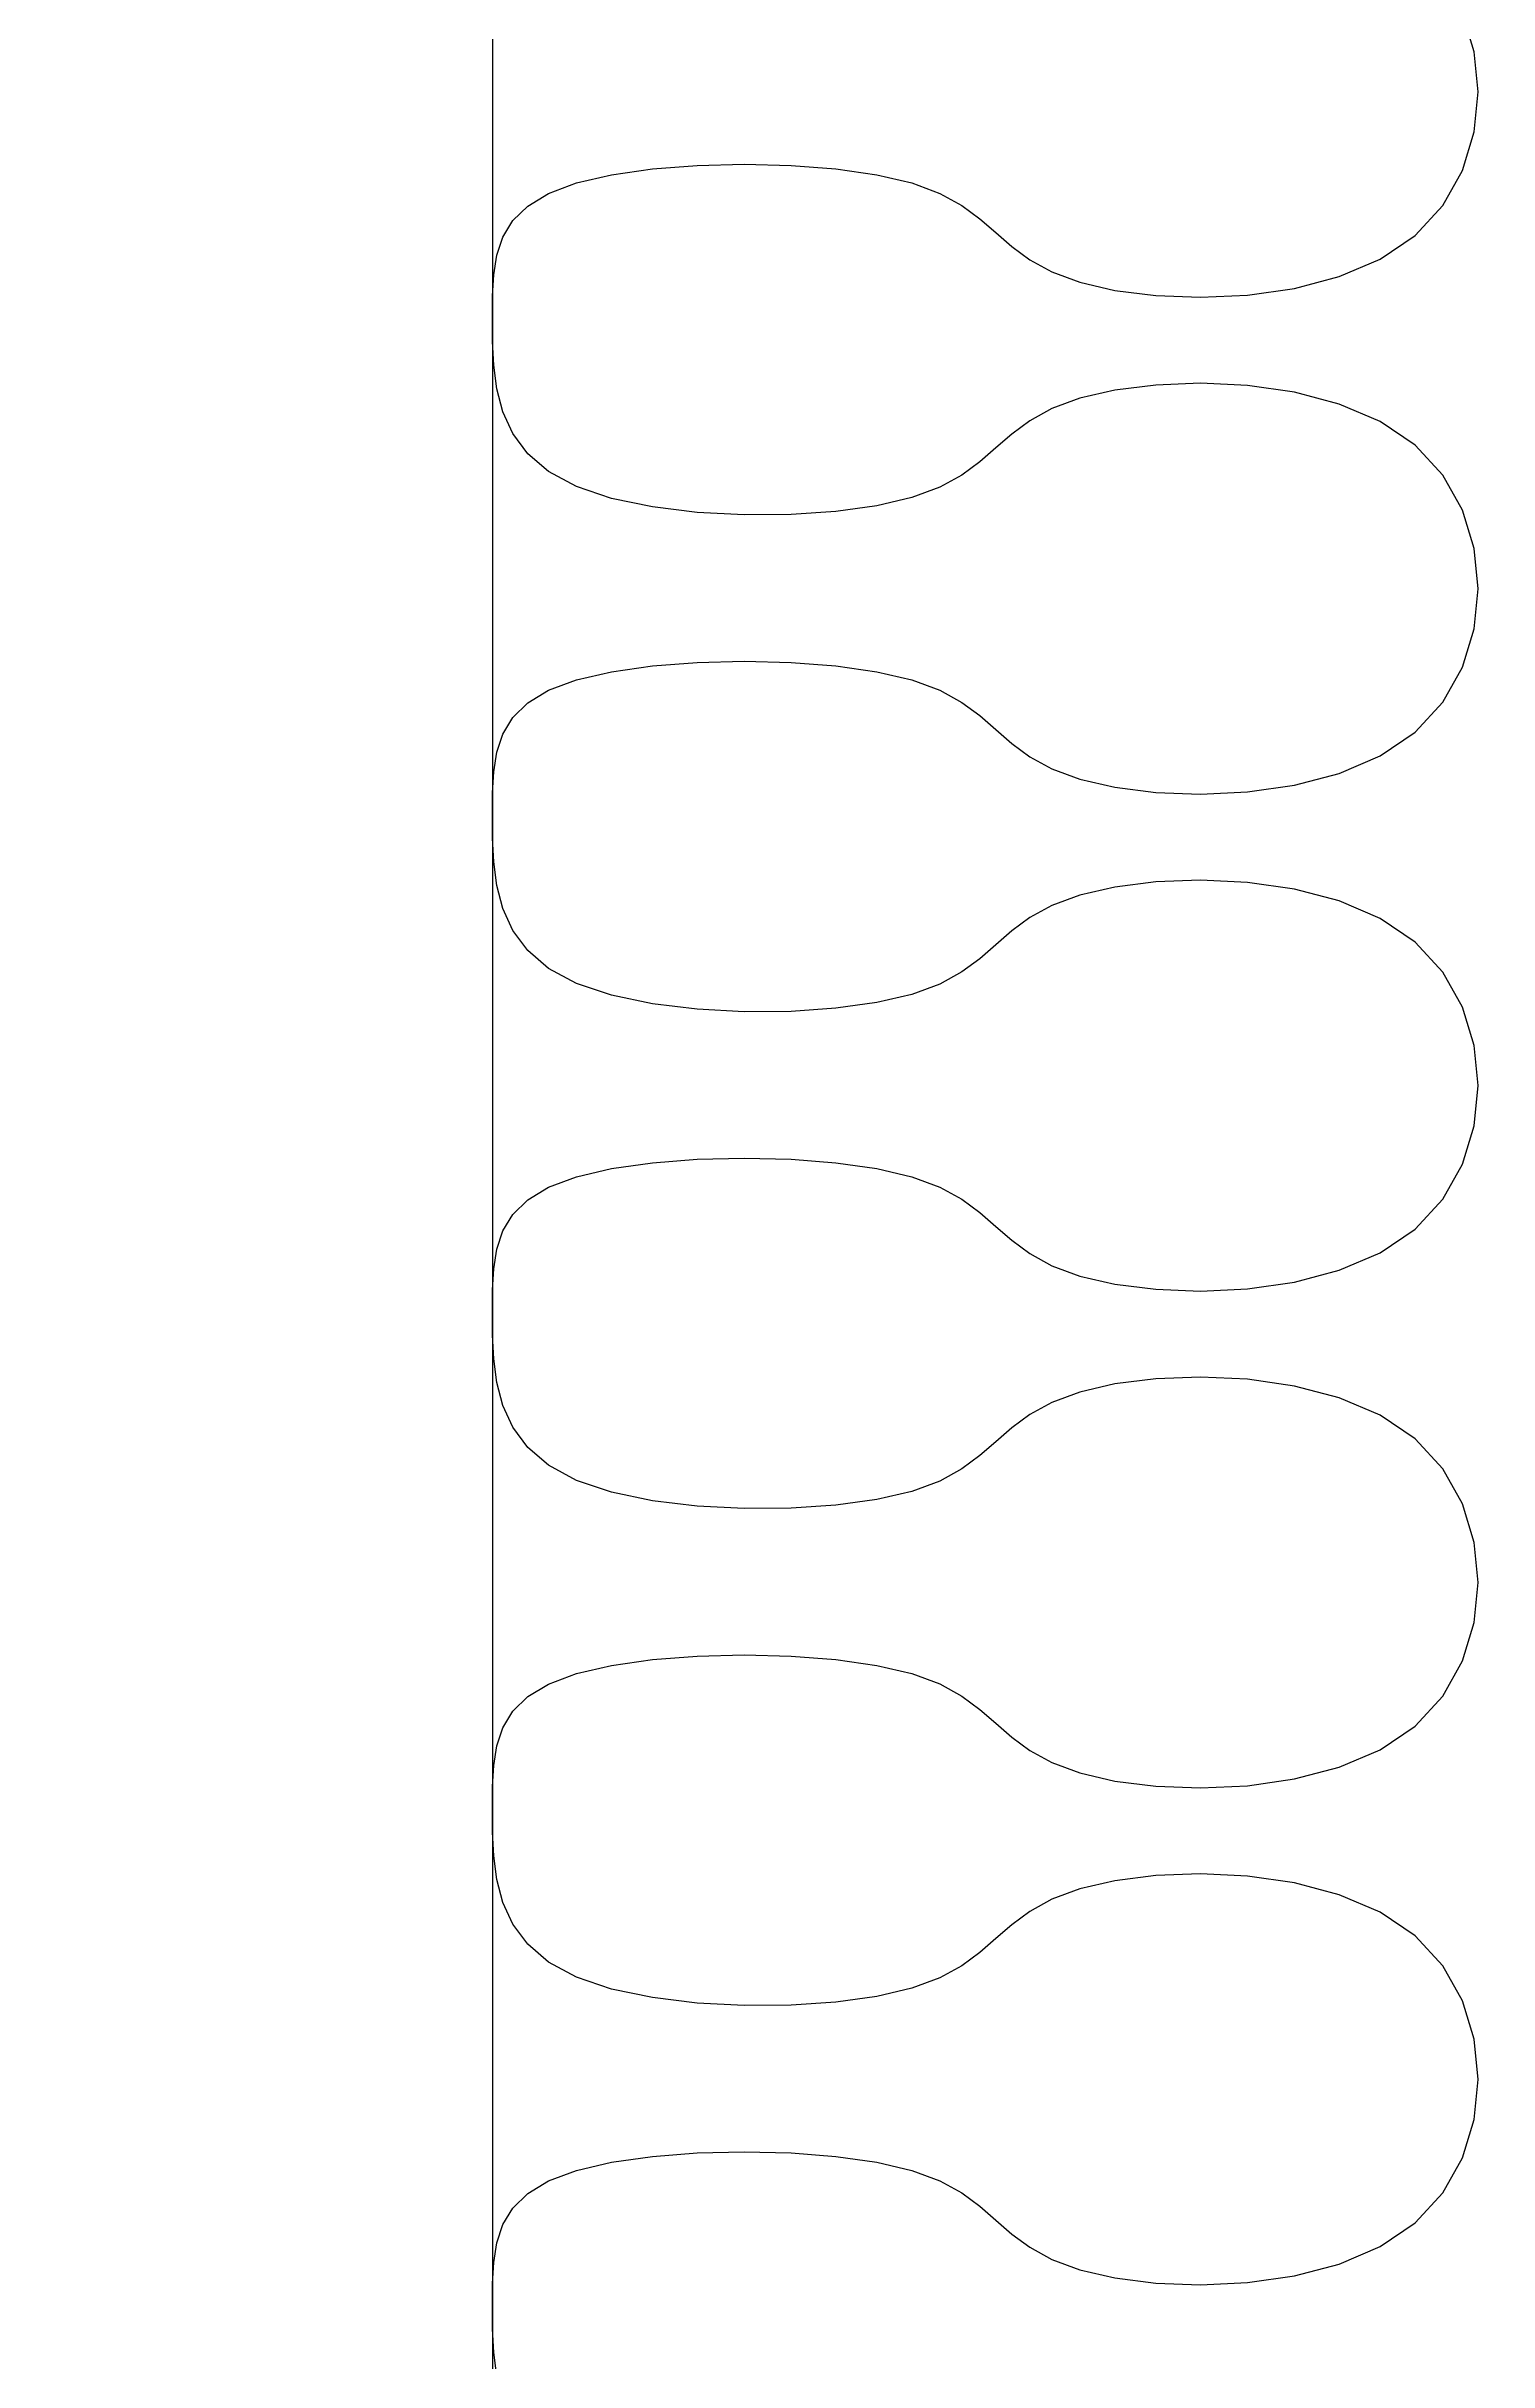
# Model space of a CAD drawing. Header units: millimetres. Extents: x -95178 to 274693, y -2232 to 263302.
# Drawn here: x 121795 to 122219, y 213045 to 213726 of the extents above; entities that cross this region are included whole.
import ezdxf

# ---------------------------------------------------------------- set-up
doc = ezdxf.new("R2010")
doc.units = ezdxf.units.MM
doc.layers.add('HATCH', color=9, linetype='Continuous')
doc.layers.add('TXT', color=3, linetype='Continuous')
doc.styles.add('ROMANS', font='romans.shx', dxfattribs={"width": 0.8})
doc.styles.add('view', font='romans.shx', dxfattribs={"width": 0.85})
doc.dimstyles.new('view', dxfattribs={"dimtxt": 2, "dimasz": 2, "dimexe": 1, "dimexo": 1, "dimgap": 1, "dimtad": 1, "dimdec": 0, "dimlfac": -1, "dimzin": 0, "dimdsep": 46, "dimtxsty": 'view', "dimcen": 2.5, "dimdle": 1.25, "dimclrd": 15, "dimclre": 15, "dimclrt": 3, "dimadec": 0, "dimazin": 0, "dimtfac": 0.9, "dimtdec": 0, "dimtofl": 0, "dimtmove": 2, "dimatfit": 0, "dimfxl": 1, "dimtolj": 1, "dimtzin": 0, "dimarcsym": 0})

# ---------------------------------------------------------------- blocks, each defined once
blk = doc.blocks.new('*D3')
at = {"layer": 'Defpoints', "color": 0, "transparency": 16777216}
for p in [(120731.83, 216562.82, 0), (122228.47, 216562.82, 0), (122228.47, 212334.82, 0)]:
    blk.add_point(p, dxfattribs=at)
at = {"layer": 'TXT', "color": 15, "lineweight": -2, "transparency": 16777216}
for p, q in [((122227.47, 216562.82, 0), (120730.83, 216562.82, 0)), ((120731.83, 212336.82, 0), (120731.83, 216560.82, 0)), ((120479.06, 214490.95, 0), (120477.06, 214490.95, 0)), ((120731.83, 214448.82, 0), (120479.06, 214490.95, 0)), ((122227.47, 212334.82, 0), (120730.83, 212334.82, 0))]:
    blk.add_line(p, q, dxfattribs=at)
at = {"layer": 'TXT', "color": 15, "transparency": 16777216}
for points in [[(120731.5, 216560.82, 0), (120732.17, 216560.82, 0), (120731.83, 216562.82, 0)], [(120731.5, 212336.82, 0), (120732.17, 212336.82, 0), (120731.83, 212334.82, 0)]]:
    blk.add_solid(points, dxfattribs=at)
at = {"layer": 'TXT', "color": 3, "transparency": 16777216, "insert": (120476.06, 214483.07, 0), "char_height": 2, "attachment_point": 5, "rotation": 90, "style": 'ROMANS'}
blk.add_mtext('\\A1;STATED DUCT', dxfattribs=at)

msp = doc.modelspace()

# ---------------------------------------------------------------- linework, layer by layer
at = {"color": 4}
msp.add_line((121926.474, 216864.819, 0), (121926.474, 212032.819, 0), dxfattribs=at)
at = {"layer": 'HATCH'}
for p, q in [((122215.151, 213723.934, 0), (122211.682, 213735.22, 0)), ((122216.307, 213712.154, 0), (122215.151, 213723.934, 0)), ((122215.151, 213700.373, 0), (122216.307, 213712.154, 0)), ((122211.682, 213689.087, 0), (122215.151, 213700.373, 0)), ((121942.998, 213682.313, 0), (121951.14, 213685.385, 0)), ((121951.14, 213685.385, 0), (121961.45, 213687.78, 0)), ((121961.45, 213687.78, 0), (121973.494, 213689.491, 0)), ((121973.494, 213689.491, 0), (121986.695, 213690.517, 0)), ((121986.695, 213690.517, 0), (122000.474, 213690.86, 0)), ((122000.474, 213690.86, 0), (122014.252, 213690.517, 0)), ((122014.252, 213690.517, 0), (122027.453, 213689.491, 0)), ((122027.453, 213689.491, 0), (122039.497, 213687.78, 0)), ((122039.497, 213687.78, 0), (122049.807, 213685.385, 0)), ((122049.807, 213685.385, 0), (122057.997, 213682.333, 0)), ((122205.901, 213678.789, 0), (122211.682, 213689.087, 0)), ((121932.496, 213674.306, 0), (121936.88, 213678.604, 0)), ((121936.88, 213678.604, 0), (121942.998, 213682.313, 0)), ((122057.997, 213682.333, 0), (122064.453, 213678.769, 0)), ((122064.453, 213678.769, 0), (122069.752, 213674.862, 0)), ((122197.807, 213669.974, 0), (122205.901, 213678.789, 0)), ((121929.557, 213669.466, 0), (121932.496, 213674.306, 0)), ((122069.752, 213674.862, 0), (122074.474, 213670.785, 0)), ((121927.774, 213664.132, 0), (121929.557, 213669.466, 0)), ((122074.474, 213670.785, 0), (122079.195, 213666.707, 0)), ((122079.195, 213666.707, 0), (122084.494, 213662.8, 0)), ((122187.497, 213663.027, 0), (122197.807, 213669.974, 0)), ((121926.522, 213652.171, 0), (121926.859, 213658.352, 0)), ((121926.859, 213658.352, 0), (121927.774, 213664.132, 0)), ((122084.494, 213662.8, 0), (122090.95, 213659.236, 0)), ((122090.95, 213659.236, 0), (122099.14, 213656.185, 0)), ((122175.453, 213657.896, 0), (122187.497, 213663.027, 0)), ((121926.474, 213645.64, 0), (121926.522, 213652.171, 0)), ((122099.14, 213656.185, 0), (122109.45, 213653.816, 0)), ((122109.45, 213653.816, 0), (122121.494, 213652.294, 0)), ((122121.494, 213652.294, 0), (122134.695, 213651.779, 0)), ((122134.695, 213651.779, 0), (122148.474, 213652.433, 0)), ((122148.474, 213652.433, 0), (122162.252, 213654.418, 0)), ((122162.252, 213654.418, 0), (122175.453, 213657.896, 0)), ((121926.522, 213638.823, 0), (121926.474, 213645.64, 0)), ((121926.859, 213631.863, 0), (121926.522, 213638.823, 0)), ((121927.774, 213624.922, 0), (121926.859, 213631.863, 0)), ((121929.557, 213618.162, 0), (121927.774, 213624.922, 0)), ((122109.45, 213624.484, 0), (122099.14, 213622.115, 0)), ((122121.494, 213626.006, 0), (122109.45, 213624.484, 0)), ((122134.695, 213626.521, 0), (122121.494, 213626.006, 0)), ((122148.474, 213625.867, 0), (122134.695, 213626.521, 0)), ((122162.252, 213623.882, 0), (122148.474, 213625.867, 0)), ((121932.496, 213611.745, 0), (121929.557, 213618.162, 0)), ((122090.95, 213619.064, 0), (122084.494, 213615.5, 0)), ((122099.14, 213622.115, 0), (122090.95, 213619.064, 0)), ((122175.453, 213620.404, 0), (122162.252, 213623.882, 0)), ((122187.497, 213615.273, 0), (122175.453, 213620.404, 0)), ((121936.88, 213605.831, 0), (121932.496, 213611.745, 0)), ((122079.195, 213611.593, 0), (122074.474, 213607.515, 0)), ((122084.494, 213615.5, 0), (122079.195, 213611.593, 0)), ((122197.807, 213608.326, 0), (122187.497, 213615.273, 0)), ((121942.998, 213600.582, 0), (121936.88, 213605.831, 0)), ((122074.474, 213607.515, 0), (122069.752, 213603.438, 0)), ((122205.901, 213599.511, 0), (122197.807, 213608.326, 0)), ((121951.14, 213596.16, 0), (121942.998, 213600.582, 0)), ((122064.453, 213599.531, 0), (122057.997, 213595.967, 0)), ((122069.752, 213603.438, 0), (122064.453, 213599.531, 0)), ((122211.682, 213589.213, 0), (122205.901, 213599.511, 0)), ((121961.45, 213592.694, 0), (121951.14, 213596.16, 0)), ((121973.494, 213590.178, 0), (121961.45, 213592.694, 0)), ((121986.695, 213588.575, 0), (121973.494, 213590.178, 0)), ((122039.497, 213590.526, 0), (122027.453, 213588.86, 0)), ((122049.807, 213592.915, 0), (122039.497, 213590.526, 0)), ((122057.997, 213595.967, 0), (122049.807, 213592.915, 0)), ((122000.474, 213587.846, 0), (121986.695, 213588.575, 0)), ((122014.252, 213587.954, 0), (122000.474, 213587.846, 0)), ((122027.453, 213588.86, 0), (122014.252, 213587.954, 0)), ((122215.151, 213577.927, 0), (122211.682, 213589.213, 0)), ((122216.307, 213566.146, 0), (122215.151, 213577.927, 0)), ((122215.151, 213554.366, 0), (122216.307, 213566.146, 0)), ((122211.682, 213543.079, 0), (122215.151, 213554.366, 0)), ((121961.45, 213541.773, 0), (121973.494, 213543.483, 0)), ((121973.494, 213543.483, 0), (121986.695, 213544.51, 0)), ((121986.695, 213544.51, 0), (122000.474, 213544.852, 0)), ((122000.474, 213544.852, 0), (122014.252, 213544.51, 0)), ((122014.252, 213544.51, 0), (122027.453, 213543.483, 0)), ((122027.453, 213543.483, 0), (122039.497, 213541.773, 0)), ((122205.901, 213532.782, 0), (122211.682, 213543.079, 0)), ((121936.88, 213532.597, 0), (121942.998, 213536.305, 0)), ((121942.998, 213536.305, 0), (121951.14, 213539.377, 0)), ((121951.14, 213539.377, 0), (121961.45, 213541.773, 0)), ((122039.497, 213541.773, 0), (122049.807, 213539.377, 0)), ((122049.807, 213539.377, 0), (122057.997, 213536.326, 0)), ((122057.997, 213536.326, 0), (122064.453, 213532.762, 0)), ((121932.496, 213528.299, 0), (121936.88, 213532.597, 0)), ((122064.453, 213532.762, 0), (122069.752, 213528.855, 0)), ((122069.752, 213528.855, 0), (122074.474, 213524.777, 0)), ((122197.807, 213523.967, 0), (122205.901, 213532.782, 0)), ((121927.774, 213518.125, 0), (121929.557, 213523.459, 0)), ((121929.557, 213523.459, 0), (121932.496, 213528.299, 0)), ((122074.474, 213524.777, 0), (122079.195, 213520.699, 0)), ((122187.497, 213517.02, 0), (122197.807, 213523.967, 0)), ((121926.859, 213512.344, 0), (121927.774, 213518.125, 0)), ((122079.195, 213520.699, 0), (122084.494, 213516.793, 0)), ((122084.494, 213516.793, 0), (122090.95, 213513.228, 0)), ((122175.453, 213511.889, 0), (122187.497, 213517.02, 0)), ((121926.522, 213506.164, 0), (121926.859, 213512.344, 0)), ((122090.95, 213513.228, 0), (122099.14, 213510.177, 0)), ((122099.14, 213510.177, 0), (122109.45, 213507.809, 0)), ((122148.474, 213506.426, 0), (122162.252, 213508.411, 0)), ((122162.252, 213508.411, 0), (122175.453, 213511.889, 0)), ((121926.474, 213499.632, 0), (121926.522, 213506.164, 0)), ((122109.45, 213507.809, 0), (122121.494, 213506.286, 0)), ((122121.494, 213506.286, 0), (122134.695, 213505.772, 0)), ((122134.695, 213505.772, 0), (122148.474, 213506.426, 0)), ((121926.522, 213492.815, 0), (121926.474, 213499.632, 0)), ((121926.859, 213485.856, 0), (121926.522, 213492.815, 0)), ((121927.774, 213478.915, 0), (121926.859, 213485.856, 0)), ((121929.557, 213472.155, 0), (121927.774, 213478.915, 0)), ((122099.14, 213476.108, 0), (122090.95, 213473.057, 0)), ((122109.45, 213478.477, 0), (122099.14, 213476.108, 0)), ((122121.494, 213479.999, 0), (122109.45, 213478.477, 0)), ((122134.695, 213480.514, 0), (122121.494, 213479.999, 0)), ((122148.474, 213479.859, 0), (122134.695, 213480.514, 0)), ((122162.252, 213477.874, 0), (122148.474, 213479.859, 0)), ((122175.453, 213474.397, 0), (122162.252, 213477.874, 0)), ((122187.497, 213469.265, 0), (122175.453, 213474.397, 0)), ((121932.496, 213465.737, 0), (121929.557, 213472.155, 0)), ((122084.494, 213469.493, 0), (122079.195, 213465.586, 0)), ((122090.95, 213473.057, 0), (122084.494, 213469.493, 0)), ((122197.807, 213462.318, 0), (122187.497, 213469.265, 0)), ((121936.88, 213459.823, 0), (121932.496, 213465.737, 0)), ((122074.474, 213461.508, 0), (122069.752, 213457.43, 0)), ((122079.195, 213465.586, 0), (122074.474, 213461.508, 0)), ((122205.901, 213453.504, 0), (122197.807, 213462.318, 0)), ((121942.998, 213454.575, 0), (121936.88, 213459.823, 0)), ((121951.14, 213450.153, 0), (121942.998, 213454.575, 0)), ((122069.752, 213457.43, 0), (122064.453, 213453.524, 0)), ((121961.45, 213446.687, 0), (121951.14, 213450.153, 0)), ((122057.997, 213449.959, 0), (122049.807, 213446.908, 0)), ((122064.453, 213453.524, 0), (122057.997, 213449.959, 0)), ((122211.682, 213443.206, 0), (122205.901, 213453.504, 0)), ((121973.494, 213444.171, 0), (121961.45, 213446.687, 0)), ((121986.695, 213442.568, 0), (121973.494, 213444.171, 0)), ((122000.474, 213441.839, 0), (121986.695, 213442.568, 0)), ((122014.252, 213441.946, 0), (122000.474, 213441.839, 0)), ((122027.453, 213442.853, 0), (122014.252, 213441.946, 0)), ((122039.497, 213444.519, 0), (122027.453, 213442.853, 0)), ((122049.807, 213446.908, 0), (122039.497, 213444.519, 0)), ((122215.151, 213431.92, 0), (122211.682, 213443.206, 0)), ((122216.307, 213420.139, 0), (122215.151, 213431.92, 0)), ((122215.151, 213408.358, 0), (122216.307, 213420.139, 0)), ((122211.682, 213397.072, 0), (122215.151, 213408.358, 0)), ((121942.998, 213390.298, 0), (121951.14, 213393.37, 0)), ((121951.14, 213393.37, 0), (121961.45, 213395.765, 0)), ((121961.45, 213395.765, 0), (121973.494, 213397.476, 0)), ((121973.494, 213397.476, 0), (121986.695, 213398.503, 0)), ((121986.695, 213398.503, 0), (122000.474, 213398.845, 0)), ((122000.474, 213398.845, 0), (122014.252, 213398.503, 0)), ((122014.252, 213398.503, 0), (122027.453, 213397.476, 0)), ((122027.453, 213397.476, 0), (122039.497, 213395.765, 0)), ((122039.497, 213395.765, 0), (122049.807, 213393.37, 0)), ((122049.807, 213393.37, 0), (122057.997, 213390.319, 0)), ((122205.901, 213386.774, 0), (122211.682, 213397.072, 0)), ((121932.496, 213382.292, 0), (121936.88, 213386.59, 0)), ((121936.88, 213386.59, 0), (121942.998, 213390.298, 0)), ((122057.997, 213390.319, 0), (122064.453, 213386.754, 0)), ((122064.453, 213386.754, 0), (122069.752, 213382.848, 0)), ((122197.807, 213377.96, 0), (122205.901, 213386.774, 0)), ((121929.557, 213377.452, 0), (121932.496, 213382.292, 0)), ((122069.752, 213382.848, 0), (122074.474, 213378.77, 0)), ((121927.774, 213372.118, 0), (121929.557, 213377.452, 0)), ((122074.474, 213378.77, 0), (122079.195, 213374.692, 0)), ((122079.195, 213374.692, 0), (122084.494, 213370.786, 0)), ((122187.497, 213371.013, 0), (122197.807, 213377.96, 0)), ((121926.522, 213360.157, 0), (121926.859, 213366.337, 0)), ((121926.859, 213366.337, 0), (121927.774, 213372.118, 0)), ((122084.494, 213370.786, 0), (122090.95, 213367.221, 0)), ((122090.95, 213367.221, 0), (122099.14, 213364.17, 0)), ((122162.252, 213362.404, 0), (122175.453, 213365.881, 0)), ((122175.453, 213365.881, 0), (122187.497, 213371.013, 0)), ((121926.474, 213353.625, 0), (121926.522, 213360.157, 0)), ((122099.14, 213364.17, 0), (122109.45, 213361.802, 0)), ((122109.45, 213361.802, 0), (122121.494, 213360.279, 0)), ((122121.494, 213360.279, 0), (122134.695, 213359.764, 0)), ((122134.695, 213359.764, 0), (122148.474, 213360.419, 0)), ((122148.474, 213360.419, 0), (122162.252, 213362.404, 0)), ((121926.522, 213346.808, 0), (121926.474, 213353.625, 0)), ((121926.859, 213339.848, 0), (121926.522, 213346.808, 0)), ((121927.774, 213332.908, 0), (121926.859, 213339.848, 0)), ((121929.557, 213326.148, 0), (121927.774, 213332.908, 0)), ((122109.45, 213332.469, 0), (122099.14, 213330.101, 0)), ((122121.494, 213333.992, 0), (122109.45, 213332.469, 0)), ((122134.695, 213334.506, 0), (122121.494, 213333.992, 0)), ((122148.474, 213333.852, 0), (122134.695, 213334.506, 0)), ((122162.252, 213331.867, 0), (122148.474, 213333.852, 0)), ((122175.453, 213328.39, 0), (122162.252, 213331.867, 0)), ((121932.496, 213319.73, 0), (121929.557, 213326.148, 0)), ((122090.95, 213327.05, 0), (122084.494, 213323.485, 0)), ((122099.14, 213330.101, 0), (122090.95, 213327.05, 0)), ((122187.497, 213323.258, 0), (122175.453, 213328.39, 0)), ((121936.88, 213313.816, 0), (121932.496, 213319.73, 0)), ((122079.195, 213319.579, 0), (122074.474, 213315.501, 0)), ((122084.494, 213323.485, 0), (122079.195, 213319.579, 0)), ((122197.807, 213316.311, 0), (122187.497, 213323.258, 0)), ((121942.998, 213308.567, 0), (121936.88, 213313.816, 0)), ((122069.752, 213311.423, 0), (122064.453, 213307.516, 0)), ((122074.474, 213315.501, 0), (122069.752, 213311.423, 0)), ((122205.901, 213307.496, 0), (122197.807, 213316.311, 0)), ((121951.14, 213304.146, 0), (121942.998, 213308.567, 0)), ((122064.453, 213307.516, 0), (122057.997, 213303.952, 0)), ((122211.682, 213297.199, 0), (122205.901, 213307.496, 0)), ((121961.45, 213300.679, 0), (121951.14, 213304.146, 0)), ((121973.494, 213298.164, 0), (121961.45, 213300.679, 0)), ((121986.695, 213296.56, 0), (121973.494, 213298.164, 0)), ((122039.497, 213298.512, 0), (122027.453, 213296.845, 0)), ((122049.807, 213300.901, 0), (122039.497, 213298.512, 0)), ((122057.997, 213303.952, 0), (122049.807, 213300.901, 0)), ((122000.474, 213295.831, 0), (121986.695, 213296.56, 0)), ((122014.252, 213295.939, 0), (122000.474, 213295.831, 0)), ((122027.453, 213296.845, 0), (122014.252, 213295.939, 0)), ((122215.151, 213285.912, 0), (122211.682, 213297.199, 0)), ((122216.307, 213274.132, 0), (122215.151, 213285.912, 0)), ((122215.151, 213262.351, 0), (122216.307, 213274.132, 0)), ((122211.682, 213251.065, 0), (122215.151, 213262.351, 0)), ((121961.45, 213249.758, 0), (121973.494, 213251.469, 0)), ((121973.494, 213251.469, 0), (121986.695, 213252.495, 0)), ((121986.695, 213252.495, 0), (122000.474, 213252.838, 0)), ((122000.474, 213252.838, 0), (122014.252, 213252.495, 0)), ((122014.252, 213252.495, 0), (122027.453, 213251.469, 0)), ((122027.453, 213251.469, 0), (122039.497, 213249.758, 0)), ((122205.901, 213240.767, 0), (122211.682, 213251.065, 0)), ((121936.88, 213240.582, 0), (121942.998, 213244.291, 0)), ((121942.998, 213244.291, 0), (121951.14, 213247.363, 0)), ((121951.14, 213247.363, 0), (121961.45, 213249.758, 0)), ((122039.497, 213249.758, 0), (122049.807, 213247.363, 0)), ((122049.807, 213247.363, 0), (122057.997, 213244.311, 0)), ((122057.997, 213244.311, 0), (122064.453, 213240.747, 0)), ((121929.557, 213231.445, 0), (121932.496, 213236.284, 0)), ((121932.496, 213236.284, 0), (121936.88, 213240.582, 0)), ((122064.453, 213240.747, 0), (122069.752, 213236.84, 0)), ((122069.752, 213236.84, 0), (122074.474, 213232.763, 0)), ((122197.807, 213231.952, 0), (122205.901, 213240.767, 0)), ((121927.774, 213226.11, 0), (121929.557, 213231.445, 0)), ((122074.474, 213232.763, 0), (122079.195, 213228.685, 0)), ((122187.497, 213225.005, 0), (122197.807, 213231.952, 0)), ((121926.859, 213220.33, 0), (121927.774, 213226.11, 0)), ((122079.195, 213228.685, 0), (122084.494, 213224.778, 0)), ((122084.494, 213224.778, 0), (122090.95, 213221.214, 0)), ((122175.453, 213219.874, 0), (122187.497, 213225.005, 0)), ((121926.522, 213214.15, 0), (121926.859, 213220.33, 0)), ((122090.95, 213221.214, 0), (122099.14, 213218.163, 0)), ((122099.14, 213218.163, 0), (122109.45, 213215.794, 0)), ((122148.474, 213214.411, 0), (122162.252, 213216.396, 0)), ((122162.252, 213216.396, 0), (122175.453, 213219.874, 0)), ((121926.474, 213207.618, 0), (121926.522, 213214.15, 0)), ((122109.45, 213215.794, 0), (122121.494, 213214.272, 0)), ((122121.494, 213214.272, 0), (122134.695, 213213.757, 0)), ((122134.695, 213213.757, 0), (122148.474, 213214.411, 0)), ((121926.522, 213200.801, 0), (121926.474, 213207.618, 0)), ((121926.859, 213193.841, 0), (121926.522, 213200.801, 0)), ((121927.774, 213186.901, 0), (121926.859, 213193.841, 0)), ((121929.557, 213180.141, 0), (121927.774, 213186.901, 0)), ((122099.14, 213184.094, 0), (122090.95, 213181.042, 0)), ((122109.45, 213186.462, 0), (122099.14, 213184.094, 0)), ((122121.494, 213187.984, 0), (122109.45, 213186.462, 0)), ((122134.695, 213188.499, 0), (122121.494, 213187.984, 0)), ((122148.474, 213187.845, 0), (122134.695, 213188.499, 0)), ((122162.252, 213185.86, 0), (122148.474, 213187.845, 0)), ((122175.453, 213182.382, 0), (122162.252, 213185.86, 0)), ((122187.497, 213177.251, 0), (122175.453, 213182.382, 0)), ((121932.496, 213173.723, 0), (121929.557, 213180.141, 0)), ((122084.494, 213177.478, 0), (122079.195, 213173.571, 0)), ((122090.95, 213181.042, 0), (122084.494, 213177.478, 0)), ((122197.807, 213170.304, 0), (122187.497, 213177.251, 0)), ((121936.88, 213167.809, 0), (121932.496, 213173.723, 0)), ((122074.474, 213169.494, 0), (122069.752, 213165.416, 0)), ((122079.195, 213173.571, 0), (122074.474, 213169.494, 0)), ((122205.901, 213161.489, 0), (122197.807, 213170.304, 0)), ((121942.998, 213162.56, 0), (121936.88, 213167.809, 0)), ((121951.14, 213158.138, 0), (121942.998, 213162.56, 0)), ((122064.453, 213161.509, 0), (122057.997, 213157.945, 0)), ((122069.752, 213165.416, 0), (122064.453, 213161.509, 0)), ((122211.682, 213151.191, 0), (122205.901, 213161.489, 0)), ((121961.45, 213154.672, 0), (121951.14, 213158.138, 0)), ((121973.494, 213152.156, 0), (121961.45, 213154.672, 0)), ((122049.807, 213154.894, 0), (122039.497, 213152.505, 0)), ((122057.997, 213157.945, 0), (122049.807, 213154.894, 0)), ((121986.695, 213150.553, 0), (121973.494, 213152.156, 0)), ((122000.474, 213149.824, 0), (121986.695, 213150.553, 0)), ((122014.252, 213149.932, 0), (122000.474, 213149.824, 0)), ((122027.453, 213150.838, 0), (122014.252, 213149.932, 0)), ((122039.497, 213152.505, 0), (122027.453, 213150.838, 0)), ((122215.151, 213139.905, 0), (122211.682, 213151.191, 0)), ((122216.307, 213128.124, 0), (122215.151, 213139.905, 0)), ((122215.151, 213116.344, 0), (122216.307, 213128.124, 0)), ((122211.682, 213105.058, 0), (122215.151, 213116.344, 0)), ((121942.998, 213098.284, 0), (121951.14, 213101.355, 0)), ((121951.14, 213101.355, 0), (121961.45, 213103.751, 0)), ((121961.45, 213103.751, 0), (121973.494, 213105.462, 0)), ((121973.494, 213105.462, 0), (121986.695, 213106.488, 0)), ((121986.695, 213106.488, 0), (122000.474, 213106.83, 0)), ((122000.474, 213106.83, 0), (122014.252, 213106.488, 0)), ((122014.252, 213106.488, 0), (122027.453, 213105.462, 0)), ((122027.453, 213105.462, 0), (122039.497, 213103.751, 0)), ((122039.497, 213103.751, 0), (122049.807, 213101.355, 0)), ((122049.807, 213101.355, 0), (122057.997, 213098.304, 0)), ((122205.901, 213094.76, 0), (122211.682, 213105.058, 0)), ((121932.496, 213090.277, 0), (121936.88, 213094.575, 0)), ((121936.88, 213094.575, 0), (121942.998, 213098.284, 0)), ((122057.997, 213098.304, 0), (122064.453, 213094.74, 0)), ((122064.453, 213094.74, 0), (122069.752, 213090.833, 0)), ((122197.807, 213085.945, 0), (122205.901, 213094.76, 0)), ((121929.557, 213085.437, 0), (121932.496, 213090.277, 0)), ((122069.752, 213090.833, 0), (122074.474, 213086.755, 0)), ((122074.474, 213086.755, 0), (122079.195, 213082.678, 0)), ((121926.859, 213074.322, 0), (121927.774, 213080.103, 0)), ((121927.774, 213080.103, 0), (121929.557, 213085.437, 0)), ((122079.195, 213082.678, 0), (122084.494, 213078.771, 0)), ((122187.497, 213078.998, 0), (122197.807, 213085.945, 0)), ((121926.522, 213068.142, 0), (121926.859, 213074.322, 0)), ((122084.494, 213078.771, 0), (122090.95, 213075.207, 0)), ((122090.95, 213075.207, 0), (122099.14, 213072.155, 0)), ((122162.252, 213070.389, 0), (122175.453, 213073.867, 0)), ((122175.453, 213073.867, 0), (122187.497, 213078.998, 0)), ((121926.474, 213061.61, 0), (121926.522, 213068.142, 0)), ((122099.14, 213072.155, 0), (122109.45, 213069.787, 0)), ((122109.45, 213069.787, 0), (122121.494, 213068.265, 0)), ((122121.494, 213068.265, 0), (122134.695, 213067.75, 0)), ((122134.695, 213067.75, 0), (122148.474, 213068.404, 0)), ((122148.474, 213068.404, 0), (122162.252, 213070.389, 0)), ((121926.522, 213054.793, 0), (121926.474, 213061.61, 0)), ((121926.859, 213047.834, 0), (121926.522, 213054.793, 0)), ((121927.774, 213040.893, 0), (121926.859, 213047.834, 0))]:
    msp.add_line(p, q, dxfattribs=at)

# ---------------------------------------------------------------- dimensions: what is measured, and where the dimension line sits
at = {"layer": 'TXT'}
dim = msp.add_linear_dim(base=(120731.833, 216562.819, 0), p1=(122228.474, 212334.819, 0), p2=(122228.474, 216562.819, 0), angle=90, text='STATED DUCT', dimstyle='view', override={"dimtad": 0, "dimtih": 1, "dimlfac": 1, "dimrnd": 5, "dimtxsty": 'ROMANS', "dimcen": 3, "dimdle": 0, "dimtp": 50, "dimtm": 3, "dimtfac": 1, "dimtdec": 4, "dimtofl": 1, "dimtmove": 1, "dimatfit": 3}, dxfattribs=at)
dim.commit()
dim.dimension.update_dxf_attribs({"geometry": '*D3', "text_midpoint": (120476.061, 214490.952, 0), "dimtype": 160, "text_rotation": 90})

doc.saveas('drawing.dxf')
